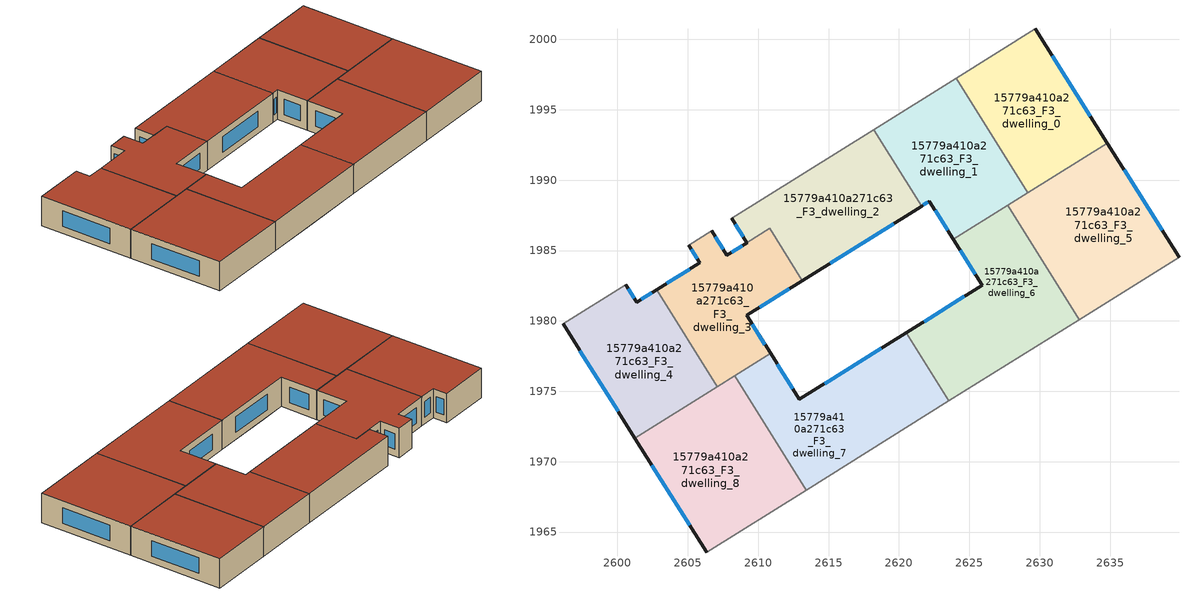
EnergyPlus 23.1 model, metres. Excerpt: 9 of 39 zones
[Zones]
15779a410a271c63_F3_dwelling_0
 floor to 15779a410a271c63_F2_dwelling_0 (EU_floor_Construction): 2629.7,2000.76 2634.81,1992.63 2629.15,1989.09 2624.06,1997.23 z9
 wall outside (EU_wall_Construction): 2634.81,1992.63 2629.7,2000.76 z9:12
 wall to 15779a410a271c63_F3_dwelling_1 (EU_wall_Construction): 2624.06,1997.23 2629.15,1989.09 z9:12
 wall adiabatic (EU_wall_Construction): 2629.7,2000.76 2624.06,1997.23 z9:12
 wall to 15779a410a271c63_F3_dwelling_5 (EU_wall_Construction): 2629.15,1989.09 2634.81,1992.63 z9:12
 window (EU_Window_Construction): 2633.61,1994.54 2630.9,1998.85 z9.7:11.3
 roof outside (EU_roof_Construction): 2634.81,1992.63 2629.7,2000.76 2624.06,1997.23 2629.15,1989.09 z12
15779a410a271c63_F3_dwelling_1
 floor to 15779a410a271c63_F2_dwelling_1 (EU_floor_Construction): 2624.06,1997.23 2629.15,1989.09 2623.87,1985.8 2622.17,1988.5 2621.62,1988.15 2618.22,1993.59 z9
 wall outside (EU_wall_Construction): 2621.62,1988.15 2622.17,1988.5 2623.87,1985.8 z9:12
 wall to 15779a410a271c63_F3_dwelling_2 (EU_wall_Construction): 2618.22,1993.59 2621.62,1988.15 z9:12
 wall adiabatic (EU_wall_Construction): 2624.06,1997.23 2618.22,1993.59 z9:12
 wall to 15779a410a271c63_F3_dwelling_6 (EU_wall_Construction): 2623.87,1985.8 2627.73,1988.21 z9:12
 wall to 15779a410a271c63_F3_dwelling_5 (EU_wall_Construction): 2627.73,1988.21 2629.15,1989.09 z9:12
 window (EU_Window_Construction): 2622.57,1987.87 2623.47,1986.43 / 2621.75,1988.23 2622.04,1988.42 z9.7:11.3
 roof outside (EU_roof_Construction): 2629.15,1989.09 2624.06,1997.23 2618.22,1993.59 2621.62,1988.15 2622.17,1988.5 2623.87,1985.8 z12
15779a410a271c63_F3_dwelling_2
 floor to 15779a410a271c63_F2_dwelling_2 (EU_floor_Construction): 2618.22,1993.59 2621.62,1988.15 2613.14,1982.86 2610.83,1986.57 2609.21,1985.56 2608.13,1987.28 z9
 wall outside (EU_wall_Construction): 2613.14,1982.86 2621.62,1988.15 / 2608.13,1987.28 2609.21,1985.56 z9:12
 wall adiabatic (EU_wall_Construction): 2618.22,1993.59 2608.13,1987.28 z9:12
 wall to 15779a410a271c63_F3_dwelling_3 (EU_wall_Construction): 2609.21,1985.56 2610.83,1986.57 2613.14,1982.86 z9:12
 window (EU_Window_Construction): 2615.13,1984.11 2619.63,1986.91 / 2608.38,1986.88 2608.95,1985.97 z9.7:11.3
 roof outside (EU_roof_Construction): 2621.62,1988.15 2618.22,1993.59 2608.13,1987.28 2609.21,1985.56 2610.83,1986.57 2613.14,1982.86 z12
15779a410a271c63_F3_dwelling_3
 floor to 15779a410a271c63_F2_dwelling_3 (EU_floor_Construction): 2610.83,1986.57 2613.14,1982.86 2609.19,1980.39 2610.89,1977.69 2607.1,1975.32 2602.79,1982.22 2605.85,1984.13 2605.07,1985.38 2606.7,1986.39 2607.78,1984.67 z9
 wall outside (EU_wall_Construction): 2610.89,1977.69 2609.19,1980.39 2613.14,1982.86 / 2605.07,1985.38 2605.85,1984.13 2602.79,1982.22 / 2609.21,1985.56 2607.78,1984.67 2606.7,1986.39 z9:12
 wall to 15779a410a271c63_F3_dwelling_4 (EU_wall_Construction): 2602.79,1982.22 2607.1,1975.32 z9:12
 wall adiabatic (EU_wall_Construction): 2606.7,1986.39 2605.07,1985.38 z9:12
 wall to 15779a410a271c63_F3_dwelling_7 (EU_wall_Construction): 2608.34,1976.1 2610.89,1977.69 z9:12
 wall to 15779a410a271c63_F3_dwelling_8 (EU_wall_Construction): 2607.1,1975.32 2608.34,1976.1 z9:12
 window (EU_Window_Construction): 2610.12,1980.97 2612.21,1982.28 / 2610.49,1978.32 2609.59,1979.76 / 2605.13,1983.68 2603.51,1982.67 / 2605.25,1985.08 2605.67,1984.42 / 2607.53,1985.08 2606.96,1985.99 / 2608.87,1985.35 2608.12,1984.88 z9.7:11.3
 roof outside (EU_roof_Construction): 2610.89,1977.69 2609.19,1980.39 2613.14,1982.86 2610.83,1986.57 2607.78,1984.67 2606.7,1986.39 2605.07,1985.38 2605.85,1984.13 2602.79,1982.22 2607.1,1975.32 z12
15779a410a271c63_F3_dwelling_4
 floor to 15779a410a271c63_F2_dwelling_4 (EU_floor_Construction): 2602.79,1982.22 2607.1,1975.32 2601.24,1971.66 2596.14,1979.79 2600.58,1982.57 2601.36,1981.33 z9
 wall outside (EU_wall_Construction): 2596.14,1979.79 2601.24,1971.66 / 2602.79,1982.22 2601.36,1981.33 2600.58,1982.57 z9:12
 wall adiabatic (EU_wall_Construction): 2600.58,1982.57 2596.14,1979.79 z9:12
 wall to 15779a410a271c63_F3_dwelling_8 (EU_wall_Construction): 2601.24,1971.66 2607.1,1975.32 z9:12
 window (EU_Window_Construction): 2597.33,1977.88 2600.04,1973.57 / 2601.18,1981.62 2600.77,1982.28 / 2602.46,1982.01 2601.7,1981.54 z9.7:11.3
 roof outside (EU_roof_Construction): 2607.1,1975.32 2602.79,1982.22 2601.36,1981.33 2600.58,1982.57 2596.14,1979.79 2601.24,1971.66 z12
15779a410a271c63_F3_dwelling_5
 floor to 15779a410a271c63_F2_dwelling_5 (EU_floor_Construction): 2634.81,1992.63 2639.9,1984.53 2634.22,1980.98 2629.15,1989.1 z9
 floor to 15779a410a271c63_F2_dwelling_6 (EU_floor_Construction): 2629.15,1989.1 2634.22,1980.98 2632.8,1980.09 2627.73,1988.21 z9
 wall outside (EU_wall_Construction): 2639.9,1984.53 2634.81,1992.63 z9:12
 wall to 15779a410a271c63_F3_dwelling_6 (EU_wall_Construction): 2627.73,1988.21 2632.8,1980.09 z9:12
 wall adiabatic (EU_wall_Construction): 2632.8,1980.09 2639.9,1984.53 z9:12
 window (EU_Window_Construction): 2638.71,1986.43 2636,1990.73 z9.7:11.3
 roof outside (EU_roof_Construction): 2639.9,1984.53 2634.81,1992.63 2627.73,1988.21 2632.8,1980.09 z12
15779a410a271c63_F3_dwelling_6
 floor to 15779a410a271c63_F2_dwelling_6 (EU_floor_Construction): 2627.73,1988.21 2632.8,1980.09 2628.29,1977.27 2625.26,1982.12 2625.92,1982.54 2623.87,1985.8 z9
 floor to 15779a410a271c63_F2_dwelling_7 (EU_floor_Construction): 2625.26,1982.12 2628.29,1977.27 2623.55,1974.31 2620.52,1979.16 z9
 wall outside (EU_wall_Construction): 2623.87,1985.8 2625.92,1982.54 2620.52,1979.16 z9:12
 wall adiabatic (EU_wall_Construction): 2623.55,1974.31 2632.8,1980.09 z9:12
 wall to 15779a410a271c63_F3_dwelling_7 (EU_wall_Construction): 2620.52,1979.16 2623.55,1974.31 z9:12
 window (EU_Window_Construction): 2624.65,1981.74 2621.79,1979.96 / 2624.35,1985.03 2625.44,1983.3 z9.7:11.3
 roof outside (EU_roof_Construction): 2632.8,1980.09 2627.73,1988.21 2623.87,1985.8 2625.92,1982.54 2620.52,1979.16 2623.55,1974.31 z12
15779a410a271c63_F3_dwelling_7
 floor to 15779a410a271c63_F2_dwelling_7 (EU_floor_Construction): 2620.52,1979.16 2623.55,1974.31 2618.29,1971.03 2615.26,1975.88 z9
 floor to 15779a410a271c63_F2_dwelling_8 (EU_floor_Construction): 2615.26,1975.88 2618.29,1971.03 2613.41,1967.98 2608.34,1976.1 2610.89,1977.69 2612.93,1974.43 z9
 wall outside (EU_wall_Construction): 2620.52,1979.16 2612.93,1974.43 2610.89,1977.69 z9:12
 wall adiabatic (EU_wall_Construction): 2613.41,1967.98 2623.55,1974.31 z9:12
 wall to 15779a410a271c63_F3_dwelling_8 (EU_wall_Construction): 2608.34,1976.1 2613.41,1967.98 z9:12
 window (EU_Window_Construction): 2612.45,1975.19 2611.37,1976.92 / 2618.74,1978.05 2614.71,1975.54 z9.7:11.3
 roof outside (EU_roof_Construction): 2623.55,1974.31 2620.52,1979.16 2612.93,1974.43 2610.89,1977.69 2608.34,1976.1 2613.41,1967.98 z12
15779a410a271c63_F3_dwelling_8
 floor to 15779a410a271c63_F2_dwelling_9 (EU_floor_Construction): 2606.92,1975.21 2611.99,1967.09 2606.34,1963.56 2601.24,1971.66 z9
 floor to 15779a410a271c63_F2_dwelling_8 (EU_floor_Construction): 2608.34,1976.1 2613.41,1967.98 2611.99,1967.09 2606.92,1975.21 z9
 wall outside (EU_wall_Construction): 2601.24,1971.66 2606.34,1963.56 z9:12
 wall adiabatic (EU_wall_Construction): 2606.34,1963.56 2613.41,1967.98 z9:12
 window (EU_Window_Construction): 2602.44,1969.76 2605.14,1965.46 z9.7:11.3
 roof outside (EU_roof_Construction): 2613.41,1967.98 2608.34,1976.1 2601.24,1971.66 2606.34,1963.56 z12
[Building]
EU S2 Campaign: North Axis=0; Terrain=City; Solar Distribution=FullExterior
[Site:Location]
Budapest.Ferenc.Liszt.Intl.AP: Latitude=47.437; Longitude=19.256; Time Zone=1; Elevation=185
[SizingPeriod:WeatherFileDays]
AnnualSizingPeriod: Begin Month=1; Begin Day of Month=1; End Month=12; End Day of Month=31; Day of Week for Start Day=Monday; Use Weather File Daylight Saving Period=No; Use Weather File Rain and Snow Indicators=No
[MATERIAL]
EU_InternalMass_Material: Roughness=MediumRough; Thickness=0.1; Conductivity=1; Density=1800; Specific Heat=900; Thermal Absorptance=0.9; Solar Absorptance=0.7; Visible Absorptance=0.7
[MATERIAL:NOMASS] Roughness=MediumRough; Thermal Absorptance=0.9; Solar Absorptance=0.7; Visible Absorptance=0.7
Name | Thermal Resistance
EU_wall_NoMass | 0.832559
EU_roof_NoMass | 1.39638
EU_floor_NoMass | 0.872794
[WINDOWMATERIAL:SIMPLEGLAZINGSYSTEM]
EU_Window_SimpleGlazing: UFactor=2.79869; Solar Heat Gain Coefficient=0.75; Visible Transmittance=0.75
[CONSTRUCTION]
EU_wall_Construction: EU_wall_NoMass
EU_roof_Construction: EU_roof_NoMass
EU_floor_Construction: EU_floor_NoMass
EU_Window_Construction: EU_Window_SimpleGlazing
EU_InternalMass_Construction: EU_InternalMass_Material
[ZONE] Type=1; Multiplier=1; Ceiling Height=autocalculate; Floor Area=autocalculate; Part of Total Floor Area=Yes
Name | Volume
15779a410a271c63_F3_dwelling_0 | 191.896
15779a410a271c63_F3_dwelling_1 | 191.901
15779a410a271c63_F3_dwelling_2 | 203.528
15779a410a271c63_F3_dwelling_3 | 180.22
15779a410a271c63_F3_dwelling_4 | 191.921
15779a410a271c63_F3_dwelling_5; 15779a410a271c63_F3_dwelling_8 | 239.862
15779a410a271c63_F3_dwelling_6 | 239.856
15779a410a271c63_F3_dwelling_7 | 239.875
[INTERNALMASS] Construction=EU_InternalMass_Construction
Name | Zone or ZoneList | Surface Area
15779a410a271c63_F3_dwelling_0_EU_InternalMass | 15779a410a271c63_F3_dwelling_0 | 63.9653
15779a410a271c63_F3_dwelling_1_EU_InternalMass | 15779a410a271c63_F3_dwelling_1 | 63.9671
15779a410a271c63_F3_dwelling_2_EU_InternalMass | 15779a410a271c63_F3_dwelling_2 | 67.8462
15779a410a271c63_F3_dwelling_3_EU_InternalMass | 15779a410a271c63_F3_dwelling_3 | 60.0815
15779a410a271c63_F3_dwelling_4_EU_InternalMass | 15779a410a271c63_F3_dwelling_4 | 63.9739
15779a410a271c63_F3_dwelling_5_EU_InternalMass | 15779a410a271c63_F3_dwelling_5 | 79.9541
15779a410a271c63_F3_dwelling_6_EU_InternalMass | 15779a410a271c63_F3_dwelling_6 | 79.9519
15779a410a271c63_F3_dwelling_7_EU_InternalMass | 15779a410a271c63_F3_dwelling_7 | 79.9579
15779a410a271c63_F3_dwelling_8_EU_InternalMass | 15779a410a271c63_F3_dwelling_8 | 79.959
[OTHEREQUIPMENT] Fuel Type=Electricity; Design Level Calculation Method=Watts/Area; Power per Zone Floor Area=1; Fraction Latent=0; Fraction Radiant=0; Fraction Lost=0; Carbon Dioxide Generation Rate=0; EndUse Subcategory=EU_Step8_InternalGains
Name | Zone or ZoneList or Space or SpaceList | Schedule
EU_Step8_InternalGain_15779a410a271c63_F3_dwelling_0_f000 | 15779a410a271c63_F3_dwelling_0 | EU_Step8_GainSchedule_15779a410a271c63_F3_dwelling_0_f000
EU_Step8_InternalGain_15779a410a271c63_F3_dwelling_1_f000 | 15779a410a271c63_F3_dwelling_1 | EU_Step8_GainSchedule_15779a410a271c63_F3_dwelling_1_f000
EU_Step8_InternalGain_15779a410a271c63_F3_dwelling_2_f000 | 15779a410a271c63_F3_dwelling_2 | EU_Step8_GainSchedule_15779a410a271c63_F3_dwelling_2_f000
EU_Step8_InternalGain_15779a410a271c63_F3_dwelling_3_f000 | 15779a410a271c63_F3_dwelling_3 | EU_Step8_GainSchedule_15779a410a271c63_F3_dwelling_3_f000
EU_Step8_InternalGain_15779a410a271c63_F3_dwelling_4_f000 | 15779a410a271c63_F3_dwelling_4 | EU_Step8_GainSchedule_15779a410a271c63_F3_dwelling_4_f000
EU_Step8_InternalGain_15779a410a271c63_F3_dwelling_5_f000 | 15779a410a271c63_F3_dwelling_5 | EU_Step8_GainSchedule_15779a410a271c63_F3_dwelling_5_f000
EU_Step8_InternalGain_15779a410a271c63_F3_dwelling_6_f000 | 15779a410a271c63_F3_dwelling_6 | EU_Step8_GainSchedule_15779a410a271c63_F3_dwelling_6_f000
EU_Step8_InternalGain_15779a410a271c63_F3_dwelling_7_f000 | 15779a410a271c63_F3_dwelling_7 | EU_Step8_GainSchedule_15779a410a271c63_F3_dwelling_7_f000
EU_Step8_InternalGain_15779a410a271c63_F3_dwelling_8_f000 | 15779a410a271c63_F3_dwelling_8 | EU_Step8_GainSchedule_15779a410a271c63_F3_dwelling_8_f000
[ZONEVENTILATION:DESIGNFLOWRATE] Schedule=EU_AlwaysOn; Design Flow Rate Calculation Method=AirChanges/Hour; Air Changes per Hour=0.475469; Ventilation Type=Natural; Fan Pressure Rise=0; Fan Total Efficiency=1; Constant Term Coefficient=1; Temperature Term Coefficient=0; Velocity Term Coefficient=0; Velocity Squared Term Coefficient=0; Minimum Indoor Temperature=-100; Maximum Indoor Temperature=100; Delta Temperature=-100; Minimum Outdoor Temperature=-100; Maximum Outdoor Temperature=100; Maximum Wind Speed=40
Name | Zone or ZoneList or Space or SpaceList
EU_ConstantAir_15779a410a271c63_F3_dwelling_0 | 15779a410a271c63_F3_dwelling_0
EU_ConstantAir_15779a410a271c63_F3_dwelling_1 | 15779a410a271c63_F3_dwelling_1
EU_ConstantAir_15779a410a271c63_F3_dwelling_2 | 15779a410a271c63_F3_dwelling_2
EU_ConstantAir_15779a410a271c63_F3_dwelling_3 | 15779a410a271c63_F3_dwelling_3
EU_ConstantAir_15779a410a271c63_F3_dwelling_4 | 15779a410a271c63_F3_dwelling_4
EU_ConstantAir_15779a410a271c63_F3_dwelling_5 | 15779a410a271c63_F3_dwelling_5
EU_ConstantAir_15779a410a271c63_F3_dwelling_6 | 15779a410a271c63_F3_dwelling_6
EU_ConstantAir_15779a410a271c63_F3_dwelling_7 | 15779a410a271c63_F3_dwelling_7
EU_ConstantAir_15779a410a271c63_F3_dwelling_8 | 15779a410a271c63_F3_dwelling_8
[HVACTEMPLATE:THERMOSTAT] Constant Heating Setpoint=20; Constant Cooling Setpoint=50
EU_HeatOnly_15779a410a271c63_F0_dwelling_0; EU_HeatOnly_15779a410a271c63_F0_dwelling_1; EU_HeatOnly_15779a410a271c63_F0_dwelling_2; EU_HeatOnly_15779a410a271c63_F0_dwelling_3; EU_HeatOnly_15779a410a271c63_F0_dwelling_4; EU_HeatOnly_15779a410a271c63_F0_dwelling_5; EU_HeatOnly_15779a410a271c63_F0_dwelling_6; EU_HeatOnly_15779a410a271c63_F0_dwelling_7; EU_HeatOnly_15779a410a271c63_F0_dwelling_8; EU_HeatOnly_15779a410a271c63_F0_dwelling_9; EU_HeatOnly_15779a410a271c63_F1_dwelling_0; EU_HeatOnly_15779a410a271c63_F1_dwelling_1; EU_HeatOnly_15779a410a271c63_F1_dwelling_2; EU_HeatOnly_15779a410a271c63_F1_dwelling_3; EU_HeatOnly_15779a410a271c63_F1_dwelling_4; EU_HeatOnly_15779a410a271c63_F1_dwelling_5; EU_HeatOnly_15779a410a271c63_F1_dwelling_6; EU_HeatOnly_15779a410a271c63_F1_dwelling_7; EU_HeatOnly_15779a410a271c63_F1_dwelling_8; EU_HeatOnly_15779a410a271c63_F1_dwelling_9; EU_HeatOnly_15779a410a271c63_F2_dwelling_0; EU_HeatOnly_15779a410a271c63_F2_dwelling_1; EU_HeatOnly_15779a410a271c63_F2_dwelling_2; EU_HeatOnly_15779a410a271c63_F2_dwelling_3; EU_HeatOnly_15779a410a271c63_F2_dwelling_4; EU_HeatOnly_15779a410a271c63_F2_dwelling_5; EU_HeatOnly_15779a410a271c63_F2_dwelling_6; EU_HeatOnly_15779a410a271c63_F2_dwelling_7; EU_HeatOnly_15779a410a271c63_F2_dwelling_8; EU_HeatOnly_15779a410a271c63_F2_dwelling_9; EU_HeatOnly_15779a410a271c63_F3_dwelling_0; EU_HeatOnly_15779a410a271c63_F3_dwelling_1; EU_HeatOnly_15779a410a271c63_F3_dwelling_2; EU_HeatOnly_15779a410a271c63_F3_dwelling_3; EU_HeatOnly_15779a410a271c63_F3_dwelling_4; EU_HeatOnly_15779a410a271c63_F3_dwelling_5; EU_HeatOnly_15779a410a271c63_F3_dwelling_6; EU_HeatOnly_15779a410a271c63_F3_dwelling_7; EU_HeatOnly_15779a410a271c63_F3_dwelling_8
[HVACTEMPLATE:ZONE:IDEALLOADSAIRSYSTEM] System Availability Schedule=EU_AlwaysOn; Maximum Heating Supply Air Temperature=50; Minimum Cooling Supply Air Temperature=13; Maximum Heating Supply Air Humidity Ratio=0.0156; Minimum Cooling Supply Air Humidity Ratio=0.0077; Heating Limit=NoLimit; Cooling Limit=NoLimit; Heating Availability Schedule=EU_AlwaysOn; Cooling Availability Schedule=EU_CoolingOff; Dehumidification Control Type=ConstantSensibleHeatRatio; Cooling Sensible Heat Ratio=0.7; Dehumidification Setpoint=60; Humidification Control Type=None; Humidification Setpoint=30; Outdoor Air Method=None; Outdoor Air Flow Rate per Person=0.00944; Outdoor Air Flow Rate per Zone Floor Area=0; Outdoor Air Flow Rate per Zone=0; Demand Controlled Ventilation Type=None; Outdoor Air Economizer Type=NoEconomizer; Heat Recovery Type=None; Sensible Heat Recovery Effectiveness=0.7; Latent Heat Recovery Effectiveness=0.65
Name | Template Thermostat
15779a410a271c63_F3_dwelling_0 | EU_HeatOnly_15779a410a271c63_F3_dwelling_0
15779a410a271c63_F3_dwelling_1 | EU_HeatOnly_15779a410a271c63_F3_dwelling_1
15779a410a271c63_F3_dwelling_2 | EU_HeatOnly_15779a410a271c63_F3_dwelling_2
15779a410a271c63_F3_dwelling_3 | EU_HeatOnly_15779a410a271c63_F3_dwelling_3
15779a410a271c63_F3_dwelling_4 | EU_HeatOnly_15779a410a271c63_F3_dwelling_4
15779a410a271c63_F3_dwelling_5 | EU_HeatOnly_15779a410a271c63_F3_dwelling_5
15779a410a271c63_F3_dwelling_6 | EU_HeatOnly_15779a410a271c63_F3_dwelling_6
15779a410a271c63_F3_dwelling_7 | EU_HeatOnly_15779a410a271c63_F3_dwelling_7
15779a410a271c63_F3_dwelling_8 | EU_HeatOnly_15779a410a271c63_F3_dwelling_8
[SIZING:ZONE] Zone Cooling Design Supply Air Temperature Input Method=SupplyAirTemperature; Zone Cooling Design Supply Air Temperature=13; Zone Heating Design Supply Air Temperature Input Method=SupplyAirTemperature; Zone Heating Design Supply Air Temperature=50; Zone Cooling Design Supply Air Humidity Ratio=0.008; Zone Heating Design Supply Air Humidity Ratio=0.008; Cooling Design Air Flow Method=DesignDay; Cooling Design Air Flow Rate=0; Cooling Minimum Air Flow per Zone Floor Area=0.000762; Cooling Minimum Air Flow=0; Cooling Minimum Air Flow Fraction=0.2; Heating Design Air Flow Method=DesignDay; Heating Design Air Flow Rate=0; Heating Maximum Air Flow per Zone Floor Area=0.002032; Heating Maximum Air Flow=0.141576; Heating Maximum Air Flow Fraction=0.3; Account for Dedicated Outdoor Air System=No; Dedicated Outdoor Air System Control Strategy=NeutralSupplyAir; Dedicated Outdoor Air Low Setpoint Temperature for Design=autosize; Dedicated Outdoor Air High Setpoint Temperature for Design=autosize; Zone Load Sizing Method=Sensible Load Only No Latent Load; Zone Latent Cooling Design Supply Air Humidity Ratio Input Method=HumidityRatioDifference; Zone Cooling Design Supply Air Humidity Ratio Difference=0.005; Zone Latent Heating Design Supply Air Humidity Ratio Input Method=HumidityRatioDifference; Zone Humidification Design Supply Air Humidity Ratio Difference=0.005
15779a410a271c63_F3_dwelling_0; 15779a410a271c63_F3_dwelling_1; 15779a410a271c63_F3_dwelling_2; 15779a410a271c63_F3_dwelling_3; 15779a410a271c63_F3_dwelling_4; 15779a410a271c63_F3_dwelling_5; 15779a410a271c63_F3_dwelling_6; 15779a410a271c63_F3_dwelling_7; 15779a410a271c63_F3_dwelling_8
[SCHEDULE:CONSTANT]
Name | Hourly Value
EU_AlwaysOn | 1
EU_CoolingOff | 0
[SCHEDULE:FILE] Column Number=1; Rows to Skip at Top=0; Number of Hours of Data=8760; Column Separator=Comma; Interpolate to Timestep=No; Minutes per Item=60; Adjust Schedule for Daylight Savings=Yes
Name | File
EU_Step8_GainSchedule_15779a410a271c63_F3_dwelling_0_f000 | ../../schedules/15779a410a271c63/15779a410a271c63_F3_dwelling_0_f000_gain.csv
EU_Step8_GainSchedule_15779a410a271c63_F3_dwelling_1_f000 | ../../schedules/15779a410a271c63/15779a410a271c63_F3_dwelling_1_f000_gain.csv
EU_Step8_GainSchedule_15779a410a271c63_F3_dwelling_2_f000 | ../../schedules/15779a410a271c63/15779a410a271c63_F3_dwelling_2_f000_gain.csv
EU_Step8_GainSchedule_15779a410a271c63_F3_dwelling_3_f000 | ../../schedules/15779a410a271c63/15779a410a271c63_F3_dwelling_3_f000_gain.csv
EU_Step8_GainSchedule_15779a410a271c63_F3_dwelling_4_f000 | ../../schedules/15779a410a271c63/15779a410a271c63_F3_dwelling_4_f000_gain.csv
EU_Step8_GainSchedule_15779a410a271c63_F3_dwelling_5_f000 | ../../schedules/15779a410a271c63/15779a410a271c63_F3_dwelling_5_f000_gain.csv
EU_Step8_GainSchedule_15779a410a271c63_F3_dwelling_6_f000 | ../../schedules/15779a410a271c63/15779a410a271c63_F3_dwelling_6_f000_gain.csv
EU_Step8_GainSchedule_15779a410a271c63_F3_dwelling_7_f000 | ../../schedules/15779a410a271c63/15779a410a271c63_F3_dwelling_7_f000_gain.csv
EU_Step8_GainSchedule_15779a410a271c63_F3_dwelling_8_f000 | ../../schedules/15779a410a271c63/15779a410a271c63_F3_dwelling_8_f000_gain.csv
